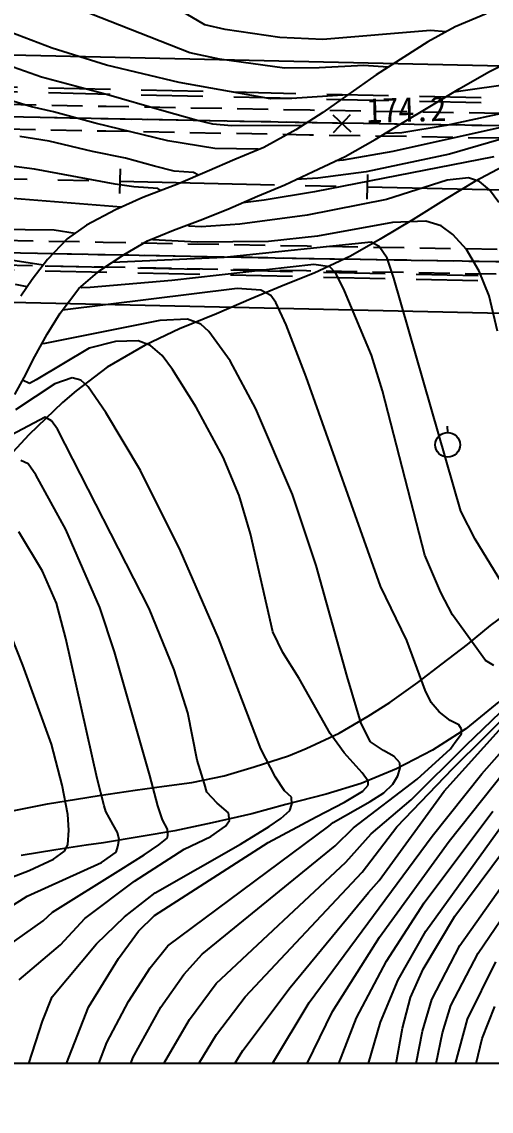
# Model space of a CAD drawing. Header units: millimetres. Extents: x 14950 to 15746, y 1103 to 1809.
# Drawn here: x 15181.8 to 15219.8, y 1392.7 to 1480.8 of the extents above; entities that cross this region are included whole.
import ezdxf
from ezdxf.xclip import XClip

# ---------------------------------------------------------------- set-up
doc = ezdxf.new("R2010")
doc.units = ezdxf.units.MM
doc.header["$LTSCALE"] = 10
doc.header["$MEASUREMENT"] = 0
doc.header["$XCLIPFRAME"] = 2
for name, pattern in [('CENTER', [2, 1.25, -0.25, 0.25, -0.25]), ('DASHED', [0.75, 0.5, -0.25]), ('HIDDEN', [0.375, 0.25, -0.125])]:
    doc.linetypes.add(name, pattern=pattern)
doc.layers.add('TX-PAPR', color=2, linetype='Continuous', plot=False)
doc.layers.add('TZ-BASE', color=253, linetype='Continuous')
doc.layers.add('TZ-CABL', color=4, linetype='Continuous')
doc.styles.add('HANA', font='GulimChe.ttf')
doc.linetypes.add('ZIGZAG', pattern='A,0.0001,-0.2,[131,ltypeshp.shx,S=0.2,R=0,X=-0.2,Y=0],-0.4,[131,ltypeshp.shx,S=0.2,R=180,X=0.2,Y=0],-0.2', length=0.8001)

# ---------------------------------------------------------------- blocks, each defined once
blk = doc.blocks.new('JD-DGDG5SGS')
at = {"layer": 'TZ-BASE'}
for p, q in [((166.842, 8.986, -38.896), (161.523, 12.136, -38.896)), ((165.621, 6.745, -39.896), (155.13, 10.859, -39.896)), ((153.638, 4.767, -41.896), (139.672, 9.699, -41.896)), ((189.571, 9.889, -75.734), (187.068, 8.828, -75.734)), ((154.492, 7.11, -40.896), (149.512, 8.992, -40.896)), ((168.474, 8.626, -38.896), (166.842, 8.986, -38.896)), ((187.068, 8.828, -75.734), (184.855, 7.629, -75.734)), ((219.226, 5, -215.896), (70.719, 8.389, -215.896)), ((219.226, 5, -215.896), (70.719, 8.389, -215.896)), ((172.893, 7.965, -38.896), (168.474, 8.626, -38.896)), ((176.382, 7.8, -38.896), (172.893, 7.965, -38.896)), ((185.069, 8.525, -38.896), (176.382, 7.8, -38.896)), ((186.355, 8.442, -38.896), (185.069, 8.525, -38.896)), ((158.888, 5.727, -40.896), (154.492, 7.11, -40.896)), ((184.855, 7.629, -75.734), (182.918, 6.384, -75.734)), ((168.032, 6.228, -39.896), (165.621, 6.745, -39.896)), ((173.274, 5.488, -39.896), (168.032, 6.228, -39.896)), ((182.918, 6.384, -75.734), (180.68, 4.947, -75.734)), ((189.787, 5.203, -42.026), (192.146, 6.398, -42.026)), ((164.767, 4.336, -40.896), (158.888, 5.727, -40.896)), ((176.068, 5.514, -39.896), (173.274, 5.488, -39.896)), ((179.691, 5.716, -39.896), (176.068, 5.514, -39.896)), ((181.64, 5.564, -39.896), (179.691, 5.716, -39.896)), ((152.822, 2.364, -42.896), (144.555, 4.861, -42.896)), ((158.875, 3.354, -41.896), (153.638, 4.767, -41.896)), ((180.68, 4.947, -75.734), (178.398, 3.326, -75.734)), ((197.597, 5.088, -39.896), (186.962, 3.542, -39.896)), ((187.402, 3.807, -42.026), (189.787, 5.203, -42.026)), ((172.143, 3.013, -40.896), (164.767, 4.336, -40.896)), ((185.166, 2.461, -42.026), (187.402, 3.807, -42.026)), ((163.549, 2.024, -41.896), (158.875, 3.354, -41.896)), ((173.862, 3.047, -40.896), (172.143, 3.013, -40.896)), ((178.392, 3.322, -40.896), (173.862, 3.047, -40.896)), ((178.398, 3.326, -75.734), (176.381, 1.919, -75.734)), ((201.581, 3.136, -41.896), (182.031, -1.261, -41.896)), ((198.096, 3.387, -40.896), (186.336, 0.861, -40.896)), ((154.592, 1.973, -42.896), (152.822, 2.364, -42.896)), ((157.976, 1.046, -42.896), (154.592, 1.973, -42.896)), ((166.133, 1.295, -41.896), (163.549, 2.024, -41.896)), ((176.381, 1.919, -75.734), (174.18, 0.498, -75.734)), ((182.687, 0.995, -42.026), (185.166, 2.461, -42.026)), ((163.842, -0.394, -42.896), (157.976, 1.046, -42.896)), ((167.494, 0.956, -41.896), (166.133, 1.295, -41.896)), ((168.978, 0.833, -41.896), (167.494, 0.956, -41.896)), ((177.193, 1.711, -41.677), (178.642, 0.332, -41.677)), ((177.229, 0.297, -41.677), (178.607, 1.746, -41.677)), ((180.601, -0.282, -42.026), (182.687, 0.995, -42.026)), ((195.054, 0.982, -42.896), (186.613, -1.469, -42.896)), ((174.747, 0.864, -41.896), (168.978, 0.833, -41.896)), ((174.18, 0.498, -75.734), (171.591, -0.928, -75.734)), ((181.535, 0.196, -40.896), (181.487, 0.26, -40.896)), ((182.762, 0.256, -40.896), (181.535, 0.196, -40.896)), ((186.336, 0.861, -40.896), (182.762, 0.256, -40.896)), ((154.248, -0.425, -43.896), (151.866, -0.036, -43.896)), ((157.753, -1.244, -43.896), (154.248, -0.425, -43.896)), ((167.633, -0.997, -42.896), (163.842, -0.394, -42.896)), ((178.181, -1.64, -42.026), (180.601, -0.282, -42.026)), ((160.425, -1.784, -43.896), (157.753, -1.244, -43.896)), ((171.144, -1.055, -42.896), (167.633, -0.997, -42.896)), ((171.591, -0.928, -75.734), (169.258, -1.902, -75.734)), ((171.186, -1.097, -42.896), (171.144, -1.055, -42.896)), ((175.599, -2.863, -42.026), (178.181, -1.64, -42.026)), ((190.212, -1.671, -43.896), (175.69, -4.512, -43.896)), ((182.031, -1.261, -41.896), (178.023, -1.94, -41.896)), ((186.613, -1.469, -42.896), (179.869, -2.89, -42.896)), ((153.068, -2.686, -44.896), (146.524, -1.824, -44.896)), ((162.773, -2.426, -43.896), (160.425, -1.784, -43.896)), ((164.366, -2.845, -43.896), (162.773, -2.426, -43.896)), ((169.258, -1.902, -75.734), (167.035, -2.861, -75.734)), ((178.023, -1.94, -41.896), (177.438, -1.992, -41.896)), ((191.424, -2.218, -59.479), (188.669, -3.676, -59.479)), ((159.592, -3.903, -44.896), (153.068, -2.686, -44.896)), ((159.981, -2.651, -215.896), (159.936, -4.65, -215.896)), ((165.917, -2.937, -43.896), (164.366, -2.845, -43.896)), ((167.035, -2.861, -75.734), (164.7, -3.854, -75.734)), ((166.318, -3.166, -43.896), (165.917, -2.937, -43.896)), ((173.299, -3.931, -42.026), (175.599, -2.863, -42.026)), ((175.963, -3.393, -42.896), (174.215, -3.506, -42.896)), ((179.869, -2.89, -42.896), (175.963, -3.393, -42.896)), ((179.976, -3.107, -215.896), (179.93, -5.106, -215.896)), ((188.143, -3.377, -44.896), (186.429, -3.562, -44.896)), ((189.047, -3.663, -44.896), (188.143, -3.377, -44.896)), ((161.096, -4.112, -44.896), (159.592, -3.903, -44.896)), ((163.029, -4.236, -44.896), (161.096, -4.112, -44.896)), ((164.7, -3.854, -75.734), (161.809, -4.975, -75.734)), ((163.267, -4.409, -44.896), (163.029, -4.236, -44.896)), ((171.095, -4.872, -42.026), (173.299, -3.931, -42.026)), ((186.429, -3.562, -44.896), (181.525, -5.125, -44.896)), ((188.669, -3.676, -59.479), (186.339, -5.073, -59.479)), ((189.861, -4.351, -44.896), (189.047, -3.663, -44.896)), ((190.596, -5.376, -44.896), (189.861, -4.351, -44.896)), ((160.07, -5.753, -45.896), (149.779, -4.917, -45.896)), ((161.809, -4.975, -75.734), (159.621, -5.954, -75.734)), ((168.703, -5.918, -42.026), (171.095, -4.872, -42.026)), ((171.644, -5.195, -43.896), (169.908, -5.391, -43.896)), ((175.69, -4.512, -43.896), (171.644, -5.195, -43.896)), ((181.525, -5.125, -44.896), (175.121, -6.386, -44.896)), ((186.339, -5.073, -59.479), (183.67, -6.736, -59.479)), ((159.621, -5.954, -75.734), (157.278, -7.204, -75.734)), ((166.446, -6.802, -42.026), (168.703, -5.918, -42.026)), ((164.301, -7.599, -42.026), (166.446, -6.802, -42.026)), ((175.121, -6.386, -44.896), (169.653, -7.13, -44.896)), ((182.018, -6.981, -45.896), (175.944, -8.102, -45.896)), ((183.67, -6.736, -59.479), (181.021, -8.345, -59.479)), ((184.71, -6.896, -45.896), (182.018, -6.981, -45.896)), ((185.942, -7.259, -45.896), (184.71, -6.896, -45.896)), ((154.65, -7.616, -46.896), (148.062, -7.528, -46.896)), ((156.338, -7.871, -46.896), (154.65, -7.616, -46.896)), ((157.278, -7.204, -75.734), (155.713, -8.314, -75.734)), ((162.192, -8.487, -42.026), (164.301, -7.599, -42.026)), ((165.544, -7.284, -44.896), (165.459, -7.169, -44.896)), ((166.538, -7.328, -44.896), (165.544, -7.284, -44.896)), ((169.653, -7.13, -44.896), (166.538, -7.328, -44.896)), ((186.889, -7.956, -45.896), (185.942, -7.259, -45.896)), ((155.713, -8.314, -75.734), (154.112, -9.975, -75.734)), ((160.313, -9.587, -42.026), (162.192, -8.487, -42.026)), ((162.64, -8.406, -45.896), (162.458, -8.375, -45.896)), ((166.203, -8.569, -45.896), (162.64, -8.406, -45.896)), ((171.993, -8.516, -45.896), (166.203, -8.569, -45.896)), ((180.269, -8.57, -46.896), (168.396, -9.83, -46.896)), ((175.944, -8.102, -45.896), (171.993, -8.516, -45.896)), ((181.021, -8.345, -59.479), (178.618, -9.722, -59.479)), ((180.925, -8.94, -46.896), (180.269, -8.57, -46.896)), ((187.999, -9.185, -45.896), (186.889, -7.956, -45.896)), ((158.356, -10.886, -42.026), (160.313, -9.587, -42.026)), ((181.571, -9.871, -46.896), (180.925, -8.94, -46.896)), ((189.016, -10.916, -45.896), (187.999, -9.185, -45.896)), ((153.758, -10.438, -47.896), (151.163, -10.026, -47.896)), ((154.112, -9.975, -75.734), (152.862, -11.61, -75.734)), ((159.362, -10.23, -46.896), (159.344, -10.23, -46.896)), ((168.396, -9.83, -46.896), (159.362, -10.23, -46.896)), ((175.635, -10.394, -47.896), (164.171, -11.68, -47.896)), ((176.931, -10.566, -47.896), (175.635, -10.394, -47.896)), ((178.618, -9.722, -59.479), (175.682, -11.082, -59.479)), ((177.422, -11.099, -47.896), (176.931, -10.566, -47.896)), ((182.108, -11.487, -46.896), (181.571, -9.871, -46.896)), ((156.65, -12.342, -42.026), (158.356, -10.886, -42.026)), ((175.682, -11.082, -59.479), (173.293, -12.035, -59.479)), ((178.134, -12.527, -47.896), (177.422, -11.099, -47.896)), ((189.824, -12.918, -45.896), (189.016, -10.916, -45.896)), ((218.862, -14.997, -215.896), (69.873, -11.597, -215.896)), ((218.862, -14.997, -215.896), (69.873, -11.597, -215.896)), ((152.468, -12.2, -48.896), (151.53, -11.998, -48.896)), ((152.862, -11.61, -75.734), (151.971, -12.944, -75.734)), ((169.458, -12.326, -48.896), (155.319, -14.073, -48.896)), ((156.88, -12.267, -47.896), (156.805, -12.209, -47.896)), ((157.567, -12.26, -47.896), (156.88, -12.267, -47.896)), ((164.171, -11.68, -47.896), (157.567, -12.26, -47.896)), ((171.352, -12.459, -48.896), (169.458, -12.326, -48.896)), ((173.293, -12.035, -59.479), (170.567, -13.162, -59.479)), ((187.523, -30.339, -46.896), (182.108, -11.487, -46.896)), ((155.131, -14.318, -42.026), (156.65, -12.342, -42.026)), ((170.567, -13.162, -59.479), (167.783, -14.379, -59.479)), ((172.179, -12.891, -48.896), (171.352, -12.459, -48.896)), ((172.571, -13.452, -48.896), (172.179, -12.891, -48.896)), ((180.302, -17.724, -47.896), (178.134, -12.527, -47.896)), ((190.486, -15.783, -45.896), (189.824, -12.918, -45.896)), ((173.406, -15.279, -48.896), (172.571, -13.452, -48.896)), ((163.204, -14.91, -49.896), (153.752, -16.805, -49.896)), ((154.099, -16.034, -42.026), (155.131, -14.318, -42.026)), ((165.444, -14.8, -49.896), (163.204, -14.91, -49.896)), ((167.783, -14.379, -59.479), (164.778, -15.589, -59.479)), ((166.512, -15.202, -49.896), (165.444, -14.8, -49.896)), ((164.778, -15.589, -59.479), (162.009, -16.917, -59.479)), ((167.171, -15.805, -49.896), (166.512, -15.202, -49.896)), ((168.894, -18.185, -49.896), (167.171, -15.805, -49.896)), ((175.014, -19.483, -48.896), (173.406, -15.279, -48.896)), ((153.083, -17.825, -42.026), (154.099, -16.034, -42.026)), ((159.623, -16.605, -50.896), (157.473, -17.152, -50.896)), ((161.453, -16.563, -50.896), (159.623, -16.605, -50.896)), ((162.436, -16.93, -50.896), (161.453, -16.563, -50.896)), ((157.473, -17.152, -50.896), (153.196, -19.713, -50.896)), ((153.752, -16.805, -49.896), (153.68, -16.772, -49.896)), ((162.009, -16.917, -59.479), (158.95, -18.679, -59.479)), ((163.395, -17.75, -50.896), (162.436, -16.93, -50.896)), ((152.217, -19.528, -42.026), (153.083, -17.825, -42.026)), ((164.233, -18.867, -50.896), (163.395, -17.75, -50.896)), ((170.963, -22.06, -49.896), (168.894, -18.185, -49.896)), ((181.201, -20.606, -47.896), (180.302, -17.724, -47.896)), ((158.95, -18.679, -59.479), (156.419, -20.604, -59.479)), ((166.133, -21.928, -50.896), (164.233, -18.867, -50.896)), ((151.473, -20.903, -42.026), (152.217, -19.528, -42.026)), ((154.7, -20.034, -51.896), (151.526, -22.138, -51.896)), ((152.653, -20.025, -50.896), (152.1, -19.744, -50.896)), ((153.196, -19.713, -50.896), (152.653, -20.025, -50.896)), ((156.099, -19.567, -51.896), (154.7, -20.034, -51.896)), ((156.803, -19.735, -51.896), (156.099, -19.567, -51.896)), ((157.389, -20.29, -51.896), (156.803, -19.735, -51.896)), ((181.037, -36.391, -48.896), (175.014, -19.483, -48.896)), ((156.419, -20.604, -59.479), (155.338, -21.545, -59.479)), ((158.819, -22.36, -51.896), (157.389, -20.29, -51.896)), ((184.617, -33.894, -47.896), (181.201, -20.606, -47.896)), ((155.338, -21.545, -59.479), (152.601, -24.163, -59.479)), ((168.328, -25.983, -50.896), (166.133, -21.928, -50.896)), ((153.916, -22.733, -52.896), (150.221, -24.681, -52.896)), ((154.445, -23.026, -52.896), (153.916, -22.733, -52.896)), ((161.638, -27.062, -51.896), (158.819, -22.36, -51.896)), ((173.919, -28.99, -49.896), (170.963, -22.06, -49.896)), ((154.916, -23.713, -52.896), (154.445, -23.026, -52.896)), ((162.322, -38.21, -52.896), (154.916, -23.713, -52.896)), ((186.428, -23.473, -47.568), (186.441, -23.973, -47.568)), ((152.601, -24.163, -59.479), (150.672, -26.274, -59.479)), ((152.552, -26.503, -53.896), (151.969, -26.229, -53.896)), ((169.606, -29.06, -50.896), (168.328, -25.983, -50.896)), ((153.159, -27.412, -53.896), (152.552, -26.503, -53.896)), ((164.874, -33.554, -51.896), (161.638, -27.062, -51.896)), ((155.59, -31.815, -53.896), (153.159, -27.412, -53.896)), ((170.521, -32.175, -50.896), (169.606, -29.06, -50.896)), ((175.827, -34.741, -49.896), (173.919, -28.99, -49.896)), ((188.687, -32.602, -46.896), (187.523, -30.339, -46.896)), ((153.708, -35.183, -54.896), (151.809, -32.016, -54.896)), ((158.336, -38.137, -53.896), (155.59, -31.815, -53.896)), ((172.333, -40.109, -50.896), (170.521, -32.175, -50.896)), ((190.854, -36.123, -46.896), (188.687, -32.602, -46.896)), ((167.926, -40.605, -51.896), (164.874, -33.554, -51.896)), ((185.918, -36.927, -47.896), (184.617, -33.894, -47.896)), ((154.835, -37.783, -54.896), (153.708, -35.183, -54.896)), ((178.344, -43.709, -49.896), (175.827, -34.741, -49.896)), ((183.153, -40.809, -48.896), (181.037, -36.391, -48.896)), ((186.856, -38.71, -47.896), (185.918, -36.927, -47.896)), ((155.61, -40.627, -54.896), (154.835, -37.783, -54.896)), ((189.932, -39.597, -59.479), (192.254, -37.867, -59.479)), ((159.539, -41.711, -53.896), (158.336, -38.137, -53.896)), ((164.36, -43.168, -52.896), (162.322, -38.21, -52.896)), ((189.518, -42.422, -47.896), (186.856, -38.71, -47.896)), ((152.113, -42.788, -55.896), (150.799, -39.443, -55.896)), ((188.077, -41.121, -59.479), (189.932, -39.597, -59.479)), ((173.127, -41.767, -50.896), (172.333, -40.109, -50.896)), ((187.047, -63.089, -40.896), (204.109, -40.156, -40.896)), ((158.123, -51.961, -54.896), (155.61, -40.627, -54.896)), ((171.374, -49.548, -51.896), (167.926, -40.605, -51.896)), ((184.644, -44.827, -48.896), (183.153, -40.809, -48.896)), ((186.018, -42.693, -59.479), (188.077, -41.121, -59.479)), ((162.388, -51.725, -53.896), (159.539, -41.711, -53.896)), ((174.467, -43.883, -50.896), (173.127, -41.767, -50.896)), ((186.878, -51.158, -46.896), (196.458, -41.627, -46.896)), ((154.429, -49.189, -55.896), (152.113, -42.788, -55.896)), ((165.447, -46.652, -52.896), (164.36, -43.168, -52.896)), ((184.054, -44.195, -59.479), (186.018, -42.693, -59.479)), ((190.203, -42.82, -47.896), (189.518, -42.422, -47.896)), ((176.974, -48.31, -50.896), (174.467, -43.883, -50.896)), ((179.465, -47.5, -49.896), (178.344, -43.709, -49.896)), ((181.791, -45.816, -59.479), (184.054, -44.195, -59.479)), ((185.136, -45.801, -48.896), (184.644, -44.827, -48.896)), ((180.042, -46.92, -59.479), (181.791, -45.816, -59.479)), ((185.778, -46.564, -48.896), (185.136, -45.801, -48.896)), ((190.615, -45.771, -215.896), (187.929, -47.95, -215.896)), ((166.205, -50.467, -52.896), (165.447, -46.652, -52.896)), ((186.678, -47.269, -48.896), (185.778, -46.564, -48.896)), ((187.974, -49.262, -47.896), (191.424, -45.957, -47.896)), ((189.22, -51.575, -44.896), (193.598, -46.636, -44.896)), ((177.695, -48.28, -59.479), (180.042, -46.92, -59.479)), ((180.229, -48.987, -49.896), (179.465, -47.5, -49.896)), ((186.174, -52.983, -45.896), (191.108, -47.511, -45.896)), ((187.362, -47.616, -48.896), (186.678, -47.269, -48.896)), ((175.038, -49.538, -59.479), (177.695, -48.28, -59.479)), ((178.096, -49.878, -50.896), (176.974, -48.31, -50.896)), ((187.929, -47.95, -215.896), (185.239, -49.668, -215.896)), ((187.085, -49.024, -48.896), (187.588, -48.337, -48.896)), ((187.579, -47.974, -48.896), (187.362, -47.616, -48.896)), ((187.588, -48.337, -48.896), (187.579, -47.974, -48.896)), ((155.301, -52.495, -55.896), (154.429, -49.189, -55.896)), ((181.285, -49.687, -49.896), (180.229, -48.987, -49.896)), ((183.513, -53.682, -47.896), (187.974, -49.262, -47.896)), ((186.683, -49.554, -48.896), (187.085, -49.024, -48.896)), ((170.828, -51.022, -59.479), (173.601, -50.136, -59.479)), ((172.558, -51.839, -51.896), (171.374, -49.548, -51.896)), ((173.601, -50.136, -59.479), (175.038, -49.538, -59.479)), ((179.561, -51.495, -50.896), (178.096, -49.878, -50.896)), ((182.128, -50.186, -49.896), (181.285, -49.687, -49.896)), ((182.608, -50.693, -49.896), (182.128, -50.186, -49.896)), ((185.239, -49.668, -215.896), (182.335, -51.175, -215.896)), ((183.991, -52.009, -48.896), (186.683, -49.554, -48.896)), ((166.813, -52.381, -52.896), (166.205, -50.467, -52.896)), ((168.409, -51.754, -59.479), (170.828, -51.022, -59.479)), ((182.619, -51.108, -49.896), (182.608, -50.693, -49.896)), ((186.583, -57.02, -43.896), (191.933, -50.314, -43.896)), ((158.706, -54.177, -54.896), (158.123, -51.961, -54.896)), ((163.039, -54.184, -53.896), (162.388, -51.725, -53.896)), ((165.777, -52.277, -59.479), (168.409, -51.754, -59.479)), ((173.27, -52.962, -51.896), (172.558, -51.839, -51.896)), ((182.335, -51.175, -215.896), (179.478, -52.372, -215.896)), ((180.034, -52.167, -50.896), (179.561, -51.495, -50.896)), ((182.028, -52.421, -49.896), (182.426, -51.736, -49.896)), ((182.355, -55.878, -46.896), (186.878, -51.158, -46.896)), ((182.426, -51.736, -49.896), (182.619, -51.108, -49.896)), ((185.205, -56.636, -44.896), (189.22, -51.575, -44.896)), ((155.759, -54.877, -55.896), (155.301, -52.495, -55.896)), ((161.208, -52.901, -59.479), (163.539, -52.572, -59.479)), ((163.539, -52.572, -59.479), (165.777, -52.277, -59.479)), ((167.001, -53.06, -52.896), (166.813, -52.381, -52.896)), ((179.478, -52.372, -215.896), (176.65, -53.22, -215.896)), ((178.841, -55.944, -48.896), (183.991, -52.009, -48.896)), ((179.598, -52.976, -50.896), (180.042, -52.509, -50.896)), ((180.042, -52.509, -50.896), (180.034, -52.167, -50.896)), ((181.318, -53.113, -49.896), (182.028, -52.421, -49.896)), ((154.116, -54.015, -59.479), (156.468, -53.631, -59.479)), ((156.468, -53.631, -59.479), (158.283, -53.322, -59.479)), ((158.283, -53.322, -59.479), (161.208, -52.901, -59.479)), ((167.821, -53.952, -52.896), (167.001, -53.06, -52.896)), ((173.852, -53.46, -51.896), (173.27, -52.962, -51.896)), ((176.65, -53.22, -215.896), (173.381, -54.071, -215.896)), ((173.866, -54.03, -51.896), (173.852, -53.46, -51.896)), ((178.138, -53.867, -50.896), (179.598, -52.976, -50.896)), ((180.193, -53.816, -49.896), (181.318, -53.113, -49.896)), ((180.274, -56.448, -47.896), (183.513, -53.682, -47.896)), ((180.93, -60.216, -45.896), (186.174, -52.983, -45.896)), ((187.461, -65.477, -39.896), (195.889, -53.463, -39.896)), ((151.429, -54.536, -59.479), (154.116, -54.015, -59.479)), ((158.831, -54.63, -54.896), (158.706, -54.177, -54.896)), ((163.409, -55.315, -53.896), (163.039, -54.184, -53.896)), ((168.753, -54.726, -52.896), (167.821, -53.952, -52.896)), ((173.381, -54.071, -215.896), (170.63, -54.828, -215.896)), ((172.983, -55.192, -51.896), (173.708, -54.547, -51.896)), ((173.708, -54.547, -51.896), (173.866, -54.03, -51.896)), ((175.83, -55.064, -50.896), (178.138, -53.867, -50.896)), ((177.216, -55.506, -49.896), (180.193, -53.816, -49.896)), ((184.566, -62.028, -42.896), (190.105, -54.6, -42.896)), ((155.847, -56.129, -55.896), (155.759, -54.877, -55.896)), ((159.428, -55.698, -54.896), (158.831, -54.63, -54.896)), ((163.826, -56.045, -53.896), (163.409, -55.315, -53.896)), ((170.63, -54.828, -215.896), (167.439, -55.554, -215.896)), ((168.495, -55.816, -52.896), (168.825, -55.352, -52.896)), ((168.825, -55.352, -52.896), (168.753, -54.726, -52.896)), ((171.944, -57.133, -50.896), (175.83, -55.064, -50.896)), ((172.03, -55.842, -51.896), (172.983, -55.192, -51.896)), ((176.87, -55.804, -49.896), (177.216, -55.506, -49.896)), ((188.936, -66.079, -38.896), (196.359, -55.139, -38.896)), ((155.763, -57.328, -55.896), (155.847, -56.129, -55.896)), ((159.785, -56.316, -54.896), (159.428, -55.698, -54.896)), ((159.913, -56.883, -54.896), (159.785, -56.316, -54.896)), ((164.397, -56.191, -215.896), (161.693, -56.656, -215.896)), ((163.839, -56.558, -53.896), (163.826, -56.045, -53.896)), ((163.844, -65.483, -49.896), (176.87, -55.804, -49.896)), ((167.439, -55.554, -215.896), (164.397, -56.191, -215.896)), ((167.318, -56.643, -52.896), (168.495, -55.816, -52.896)), ((169.728, -57.267, -51.896), (172.03, -55.842, -51.896)), ((177.366, -57.397, -48.896), (178.841, -55.944, -48.896)), ((179.551, -59.538, -46.896), (182.355, -55.878, -46.896)), ((184.7, -64.295, -41.896), (190.824, -55.814, -41.896)), ((158.655, -57.166, -215.896), (157.25, -57.34, -215.896)), ((161.693, -56.656, -215.896), (158.655, -57.166, -215.896)), ((159.813, -57.456, -54.896), (159.913, -56.883, -54.896)), ((162.752, -63.045, -50.896), (171.944, -57.133, -50.896)), ((162.813, -61.2, -51.896), (169.728, -57.267, -51.896)), ((163.116, -57.317, -53.896), (163.787, -56.787, -53.896)), ((163.787, -56.787, -53.896), (163.839, -56.558, -53.896)), ((165.177, -57.665, -52.896), (167.318, -56.643, -52.896)), ((175.271, -70.089, -44.896), (185.205, -56.636, -44.896)), ((178.223, -58.721, -47.896), (180.274, -56.448, -47.896)), ((180.943, -64.806, -43.896), (186.583, -57.02, -43.896)), ((154.787, -57.74, -215.896), (151.973, -58.2, -215.896)), ((154.595, -58.497, -55.896), (155.491, -57.848, -55.896)), ((157.25, -57.34, -215.896), (154.787, -57.74, -215.896)), ((155.491, -57.848, -55.896), (155.763, -57.328, -55.896)), ((158.477, -58.743, -54.896), (159.654, -57.916, -54.896)), ((159.654, -57.916, -54.896), (159.813, -57.456, -54.896)), ((160.031, -59.331, -53.896), (161.94, -58.144, -53.896)), ((161.137, -60.273, -52.896), (165.177, -57.665, -52.896)), ((161.94, -58.144, -53.896), (163.116, -57.317, -53.896)), ((166.63, -66.172, -48.896), (177.366, -57.397, -48.896)), ((152.469, -61.488, -54.896), (158.477, -58.743, -54.896)), ((152.622, -59.401, -55.896), (154.595, -58.497, -55.896)), ((167.76, -68.533, -47.896), (178.223, -58.721, -47.896)), ((149.799, -60.497, -55.896), (152.622, -59.401, -55.896)), ((154.528, -62.761, -53.896), (160.031, -59.331, -53.896)), ((170.084, -69.612, -46.896), (179.551, -59.538, -46.896)), ((157.125, -63.272, -52.896), (161.137, -60.273, -52.896)), ((180.07, -61.19, -45.896), (180.93, -60.216, -45.896)), ((147.463, -64.65, -54.896), (152.469, -61.488, -54.896)), ((160.353, -63.142, -51.896), (162.813, -61.2, -51.896)), ((173.734, -68.853, -45.896), (180.07, -61.19, -45.896)), ((181.511, -66.738, -42.896), (184.566, -62.028, -42.896)), ((153.772, -63.468, -53.896), (154.528, -62.761, -53.896)), ((155.165, -65.423, -52.896), (157.125, -63.272, -52.896)), ((158.082, -65.323, -51.896), (160.353, -63.142, -51.896)), ((161.46, -64.32, -50.896), (162.752, -63.045, -50.896)), ((184.48, -67.375, -40.896), (187.047, -63.089, -40.896)), ((149.574, -66.428, -53.896), (153.772, -63.468, -53.896)), ((159.846, -66.524, -50.896), (161.46, -64.32, -50.896)), ((182.452, -68.244, -41.896), (184.7, -64.295, -41.896)), ((177.154, -70.808, -43.896), (180.943, -64.806, -43.896)), ((151.813, -68.238, -52.896), (155.165, -65.423, -52.896)), ((154.497, -69.618, -51.896), (158.082, -65.323, -51.896)), ((162.416, -67.266, -49.896), (163.844, -65.483, -49.896)), ((185.176, -69.837, -39.896), (187.461, -65.477, -39.896)), ((186.732, -70.331, -38.896), (188.936, -66.079, -38.896)), ((157.432, -70.461, -50.896), (159.846, -66.524, -50.896)), ((165.142, -67.809, -48.896), (166.63, -66.172, -48.896)), ((179.096, -71.329, -42.896), (181.511, -66.738, -42.896)), ((188.065, -71.425, -37.896), (190.352, -66.778, -37.896)), ((160.65, -69.985, -49.896), (162.416, -67.266, -49.896)), ((163.289, -70.441, -48.896), (165.142, -67.809, -48.896)), ((183.455, -69.668, -40.896), (184.48, -67.375, -40.896)), ((165.589, -71.463, -47.896), (167.76, -68.533, -47.896)), ((181.036, -71.677, -41.896), (182.452, -68.244, -41.896)), ((169.913, -73.951, -45.896), (173.734, -68.853, -45.896)), ((153.715, -71.574, -51.896), (154.497, -69.618, -51.896)), ((154.884, -76.916, -50.896), (157.432, -70.461, -50.896)), ((158.917, -73.318, -49.896), (160.65, -69.985, -49.896)), ((161.023, -74.551, -48.896), (163.289, -70.441, -48.896)), ((167.775, -72.674, -46.896), (170.084, -69.612, -46.896)), ((170.883, -77.366, -44.896), (175.271, -70.089, -44.896)), ((182.828, -72.159, -40.896), (183.455, -69.668, -40.896)), ((184.43, -72.382, -39.896), (185.176, -69.837, -39.896)), ((186.043, -72.524, -38.896), (186.732, -70.331, -38.896)), ((189.261, -72.989, -36.896), (190.282, -70.412, -36.896)), ((173.395, -78.472, -43.896), (177.154, -70.808, -43.896)), ((176.263, -78.543, -42.896), (179.096, -71.329, -42.896)), ((152.258, -76.039, -51.896), (153.715, -71.574, -51.896)), ((163.353, -75.29, -47.896), (165.589, -71.463, -47.896)), ((179.093, -78.31, -41.896), (181.036, -71.677, -41.896)), ((181.729, -78.069, -40.896), (182.828, -72.159, -40.896)), ((187.086, -75.064, -37.896), (188.065, -71.425, -37.896)), ((165.56, -76.314, -46.896), (167.775, -72.674, -46.896)), ((183.696, -76.193, -39.896), (184.43, -72.382, -39.896)), ((185.398, -75.62, -38.896), (186.043, -72.524, -38.896)), ((188.537, -75.971, -36.896), (189.261, -72.989, -36.896)), ((157.063, -78.088, -49.896), (158.917, -73.318, -49.896)), ((167.55, -77.673, -45.896), (169.913, -73.951, -45.896)), ((159.29, -78.869, -48.896), (161.023, -74.551, -48.896))]:
    blk.add_line(p, q, dxfattribs=at)
at = {"layer": 'TZ-BASE', "linetype": 'DASHED'}
for p, q in [((219.172, 2, -215.896), (60.17, 5.629, -215.896)), ((219.179, 2.4, -215.896), (60.181, 6.029, -215.896)), ((218.909, -12.398, -215.896), (59.783, -8.766, -215.896)), ((218.916, -11.998, -215.896), (59.794, -8.366, -215.896))]:
    blk.add_line(p, q, dxfattribs=at)
at = {"layer": 'TZ-BASE', "linetype": 'CENTER', "elevation": -215.896, "flags": 128}
blk.add_lwpolyline([(0, 0), (219.044, -4.999, 0.001522), (279.939, -5.644, 0.0105), (699.871, 0)], format="xyb", dxfattribs=at)
at = {"layer": 'TZ-BASE'}
blk.add_circle((186.465, -24.972, -47.568), 1, dxfattribs=at)
at = {"layer": 'TZ-BASE', "style": 'HANA'}
blk.add_text('174.2', height=2, rotation=1.41947, dxfattribs=at).set_placement((179.917, 1.071, -41.677))

msp = doc.modelspace()

# ---------------------------------------------------------------- linework, layer by layer
at = {"layer": 'TX-PAPR', "flags": 128}
msp.add_lwpolyline([(15031.864, 1546.582), (15727.095, 1546.582), (15732.263, 1396.582), (15027.753, 1396.582)], close=True, dxfattribs=at)
at = {"layer": 'TZ-CABL', "linetype": 'HIDDEN'}
for points in [[(15056.806, 1477.447, 0.013357), (15584.347, 1474.229, 0.003148), (15729.445, 1478.134)], [(15057.026, 1476.44, 0.013351), (15584.367, 1473.229, 0.003148), (15729.478, 1477.135)], [(15056.74, 1475.449, 0.013357), (15584.388, 1472.229, 0.003148), (15729.511, 1476.135)], [(15056.565, 1466.45, 0.013357), (15584.106, 1463.232, 0.003148), (15729.204, 1467.137)], [(15056.785, 1465.442, 0.013351), (15584.126, 1462.232, 0.003148), (15729.237, 1466.137)], [(15056.499, 1464.451, 0.013357), (15584.147, 1461.232, 0.003148), (15729.27, 1465.138)]]:
    msp.add_lwpolyline(points, format="xyb", dxfattribs=at)
at = {"layer": 'TZ-CABL', "linetype": 'ZIGZAG', "ltscale": 0.5}
for points in [[(15057.026, 1476.44, 0.013351), (15584.367, 1473.229, 0.003148), (15729.478, 1477.135)], [(15056.785, 1465.442, 0.013351), (15584.126, 1462.232, 0.003148), (15729.237, 1466.137)]]:
    msp.add_lwpolyline(points, format="xyb", dxfattribs=at)

# ---------------------------------------------------------------- block references
at = {"layer": 'TZ-BASE'}
ref = msp.add_blockref('JD-DGDG5SGS', (15029.808, 1471.582), dxfattribs=at)
XClip(ref).set_block_clipping_path([(2.0554214451, 74.9999997736), (697.2865998994, 74.9999245237), (702.4547041552, -75.0000750513), (-2.0554214453, -74.9999997815)])

doc.saveas('drawing.dxf')
